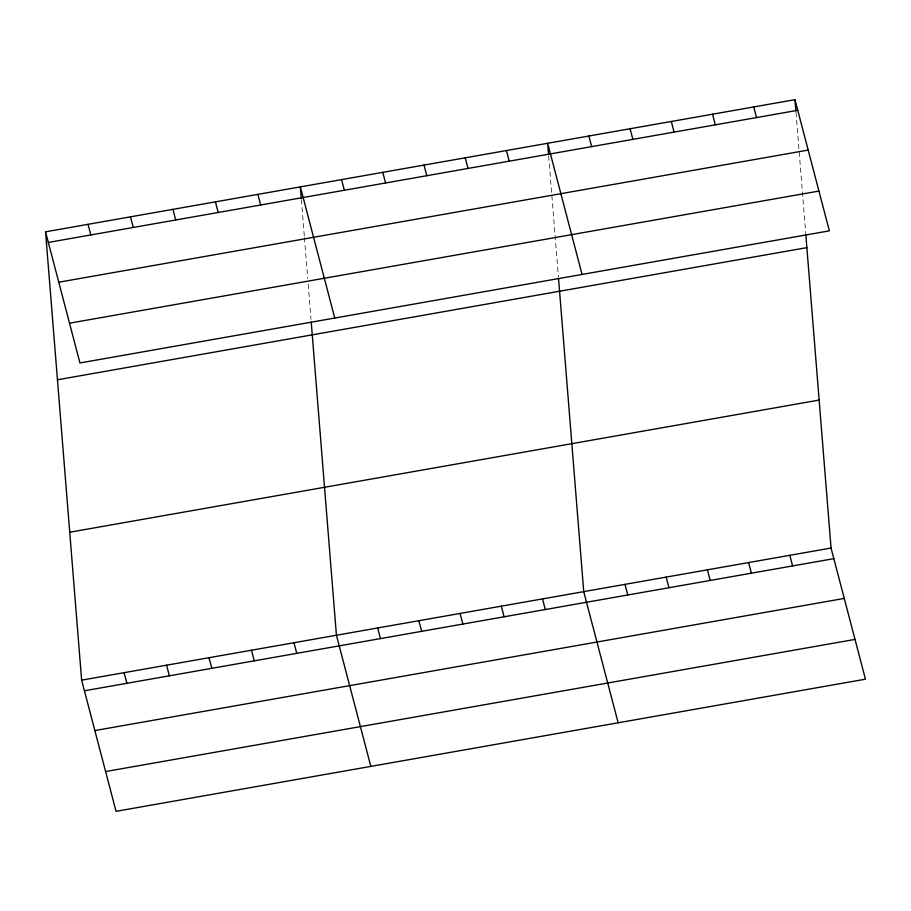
<?xml version="1.0" encoding="UTF-8"?>
<svg xmlns="http://www.w3.org/2000/svg" width="911" height="911" viewBox="0 0 911 911"><rect width="100%" height="100%" fill="white"/><g stroke="black" fill="none" stroke-linecap="round" stroke-linejoin="round"><path stroke-width="0.68" stroke-dasharray="4.55 3.42" d="M795.986 112.36L805.734 233.546M548.673 155.963L558.432 277.149M301.37 199.577L304.32 236.211M304.433 237.623L307.724 278.481M308.18 284.118L311.004 319.351"/><path stroke-width="1.37" d="M45.55 231.815L794.961 99.675L829.363 230.836L79.952 362.965L45.55 231.815L81.637 680.164L116.039 811.325L865.45 679.185L831.048 548.035L805.848 234.958M48.34 242.44L797.751 110.299M58.771 282.216L808.182 150.076M69.521 323.189L818.932 191.059M57.461 379.773L806.873 247.633M69.726 532.218L819.137 400.077M81.637 680.164L831.048 548.035M84.416 690.789L833.827 558.659M94.858 730.565L844.269 598.425M105.608 771.549L855.019 639.408M753.739 106.951L756.529 117.576M712.527 114.217L715.317 124.841M789.826 555.3L792.616 565.925M671.305 121.482L674.094 132.106M748.603 562.565L751.393 573.19M630.093 128.747L632.872 139.372M707.391 569.83L710.181 580.455M588.87 136.012L591.66 146.637M666.169 577.107L668.959 587.72M582.061 274.439L547.659 143.289L548.559 154.563M624.957 584.372L627.747 594.997M506.436 150.554L509.226 161.179M618.148 722.787L583.735 591.638L558.545 278.561M465.225 157.819L468.003 168.444M542.523 598.903L545.302 609.527M424.002 165.085L426.792 175.709M501.301 606.168L504.09 616.793M382.779 172.35L385.569 182.974M460.089 613.445L462.868 624.058M341.568 179.626L344.358 190.251M418.866 620.71L421.656 631.334M334.758 318.041L300.345 186.892L301.256 198.165M377.655 627.975L380.434 638.6M257.881 194.373L260.671 204.998M370.834 766.39L336.432 635.24L311.232 322.164M215.417 201.866L218.207 212.491M293.968 642.733L296.747 653.358M172.953 209.359L175.732 219.972M251.504 650.215L254.283 660.839M130.478 216.841L133.268 227.465M209.029 657.708L211.819 668.332M88.014 224.334L90.804 234.947M166.565 665.189L169.355 675.814M124.101 672.682L126.891 683.307M794.961 99.675L795.872 110.948"/></g></svg>
